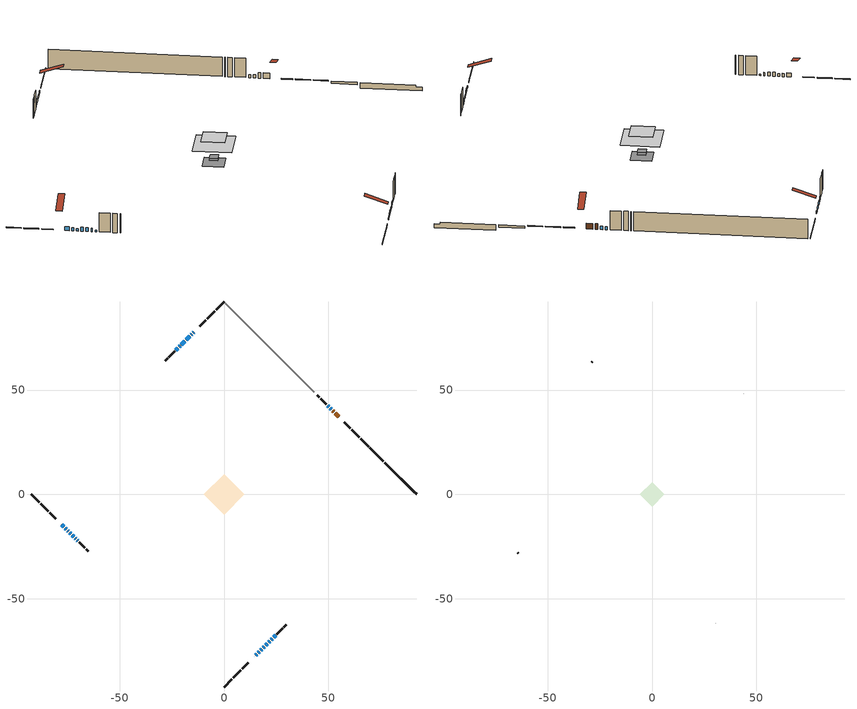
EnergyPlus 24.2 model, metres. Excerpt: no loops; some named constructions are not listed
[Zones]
conditioned space
 floor adiabatic (Floor2 construction): -2.16,0 0,2.16 2.16,0 0,-2.16 z0.84
 floor adiabatic (AdiabaticFloorConstruction): -9.64,0 0,9.64 9.64,0 0,-9.64 z5.72
 floor foundation (Slab1 construction): -5.3,0 0,5.3 5.3,0 0,-5.3 z-1.27
 floor foundation (Slab2 construction): -2.16,0 0,2.16 2.16,0 0,-2.16 z0
 wall outside (RimJoist1 construction): 0,-92.15 3.7,-88.45 / -92.15,0 -88.45,-3.7 / 0,92.15 -3.7,88.45 / 69.21,22.94 65.52,26.64 z0.84:1.14
 wall outside (RimJoist2 construction): 4.35,-87.8 8.05,-84.1 / -87.8,-4.35 -84.1,-8.05 / -4.35,87.8 -8.05,84.1 / 64.86,27.29 61.16,30.99 z0.84:1.14
 wall outside (RimJoist3 construction): 8.71,-83.44 11.55,-80.6 / -83.44,-8.71 -80.6,-11.55 / -8.71,83.44 -11.55,80.6 / 60.5,31.65 57.66,34.49 z0.84:1.14
 wall outside (AdiabaticWallConstruction 1): 54.83,37.32 53.26,38.89 / 52.61,39.54 52.05,40.1 z0.84:2.87
 wall outside (AdiabaticWallConstruction): -14.38,77.77 -14.67,77.48 / -71.31,-20.85 -70.98,-21.17 z0.84:2.06; -77.77,-14.38 -76.69,-15.46 / -73.8,-18.35 -73.26,-18.89 / -22.09,70.06 -23,69.15 / 22.5,-69.65 23.04,-69.11 z0.84:2.26; -76.03,-16.12 -75.55,-16.6 / 51.39,40.76 50.82,41.34 z0.84:2.01; -15.33,76.82 -15.8,76.35 z0.84:1.7; -16.45,75.7 -18.11,74.05 z0.84:2.04; 14.38,-77.77 14.48,-77.68 z0.84:1.6; 15.13,-77.02 15.72,-76.43 z0.84:1.86; 16.38,-75.77 16.97,-75.18 z0.84:2.24; 17.63,-74.52 18.19,-73.96 z0.84:2.37; -18.76,73.39 -20.38,71.77 z0.84:2.21; -74.89,-17.26 -74.46,-17.69 z0.84:1.76; 18.84,-73.31 19.28,-72.88 z0.84:1.45; 19.93,-72.22 20.78,-71.37 z0.84:1.81; 21.43,-70.72 21.85,-70.3 z0.84:1.35; -72.61,-19.54 -71.96,-20.19 z0.84:2.29; 50.16,41.99 49.67,42.48 z0.84:1.93; -21.03,71.12 -21.43,70.72 z0.84:1.53; 23.7,-68.45 24.71,-67.44 z0.84:1.65; -70.33,-21.83 -69.95,-22.21 z0.84:1.38
 wall outside (Wall1 construction): 25.36,-66.79 28.05,-64.1 / -69.29,-22.86 -66.61,-25.55 / -23.66,68.49 -26.34,65.81 / 49.02,43.13 46.33,45.82 z0.84:8.16
 wall outside (Wall3 construction): 28.7,-63.45 29.77,-62.38 / -65.95,-26.2 -64.89,-27.26 / -27,65.15 -28.06,64.09 / 45.68,46.47 44.61,47.54 z0.84:8.16
 wall foundation (FoundationWall1 construction): 76.99,15.16,-1.27 76.99,15.16,0.84 90.64,1.52,0.84 90.64,1.52,0.09 92.15,0,0.09 92.15,0,-1.27
 wall foundation (FoundationWall2 construction): 76.34,15.82 69.87,22.28 z0:0.84
 wall adiabatic (Wall5 construction): 43.18,48.97 0.66,91.49 z0.84:8.16
 window (WindowConstruction 21): -14.38,77.77 -14.67,77.48 z0.84:2.06
 window (WindowConstruction 6): -77.77,-14.38 -76.69,-15.46 z0.84:2.26
 window (WindowConstruction 7): -76.03,-16.12 -75.55,-16.6 z0.84:2.01
 window (WindowConstruction 8): 51.39,40.76 50.82,41.34 z0.84:2.01
 window (WindowConstruction 9): -15.33,76.82 -15.8,76.36 z0.84:1.7
 window (WindowConstruction 10): -16.45,75.7 -18.11,74.05 z0.84:2.03
 window (WindowConstruction 11): 14.38,-77.77 14.47,-77.68 z0.84:1.6
 window (WindowConstruction 12): 15.13,-77.02 15.72,-76.43 z0.84:1.85
 window (WindowConstruction 13): 16.38,-75.77 16.97,-75.18 z0.84:2.24
 window (WindowConstruction 14): 17.63,-74.52 18.19,-73.96 z0.84:2.36
 window (WindowConstruction 15): -18.76,73.39 -20.38,71.77 z0.84:2.21
 window (WindowConstruction 22): -74.89,-17.26 -74.46,-17.69 z0.84:1.75
 window (WindowConstruction 16): 18.84,-73.31 19.27,-72.88 z0.84:1.45
 window (WindowConstruction 17): 19.93,-72.22 20.78,-71.37 z0.84:1.81
 window (WindowConstruction 18): 21.43,-70.72 21.85,-70.3 z0.84:1.35
 window (WindowConstruction 19): -73.8,-18.35 -73.26,-18.89 z0.84:2.26
 window (WindowConstruction 20): -72.61,-19.54 -71.96,-20.19 z0.84:2.29
 window (WindowConstruction 23): -71.3,-20.85 -70.98,-21.17 z0.84:2.06
 window (WindowConstruction): 50.16,41.99 49.67,42.48 z0.84:1.93
 window (WindowConstruction 1): -21.04,71.11 -21.43,70.72 z0.84:1.53
 window (WindowConstruction 2): -22.09,70.06 -23,69.15 z0.84:2.26
 window (WindowConstruction 3): 22.5,-69.65 23.04,-69.11 z0.84:2.26
 window (WindowConstruction 4): 23.7,-68.45 24.71,-67.44 z0.84:1.65
 window (WindowConstruction 5): -70.32,-21.83 -69.95,-22.2 z0.84:1.37
 door (Door): 54.83,37.32 53.26,38.89 z0.84:2.87
 door (Door 1): 52.61,39.55 52.05,40.1 z0.84:2.87
 ceiling adiabatic (AdiabaticFloorConstruction): 0,-9.64 9.64,0 0,9.64 -9.64,0 z5.72
attic - vented
 floor to conditioned space (Floor1 construction Reversed): -5.91,0 0,5.91 5.91,0 0,-5.91 z8.16
 wall outside (Wall4 construction): 30.42,-61.73 30.55,-61.6 / -64.23,-27.92 -64.11,-28.04 / -28.72,63.43 -28.84,63.31 / 43.96,48.19 43.83,48.32 z0.84:8.16
 roof outside (Roof1 construction): 13.73,-78.42,8.16 7.97,-72.67,10.87 6.45,-74.18,10.87 12.21,-79.94,8.16; -78.42,-13.73,8.16 -72.67,-7.97,10.87 -74.18,-6.45,10.87 -79.94,-12.21,8.16; -13.73,78.42,8.16 -7.97,72.67,10.87 -6.45,74.18,10.87 -12.21,79.94,8.16; 55.49,36.66,8.16 49.73,30.9,10.87 51.25,29.39,10.87 57,35.15,8.16
[Material] Roughness=Rough; Thermal Absorptance=0.9
Name | Thickness {m} | Conductivity {W/m-K} | Density {kg/m3} | Specific Heat {J/kg-K} | Solar Absorptance | Visible Absorptance
ceiling loosefill ins | 0.254 | 0.0480833 | 16.02 | 1046.75 | 0.7 | 0.7
ceiling stud and cavity | 0.1397 | 0.0861424 | 65.682 | 1177.47 | 0.7 | 0.7
gypsum board | 0.0127 | 0.160291 | 801 | 837.4 | 0.6 | 0.6
[Construction]
Floor1 construction: ceiling loosefill ins, ceiling stud and cavity, gypsum board
[EnergyManagementSystem:Program]
component_loads_program: Set loads_htg_walls = 0; Set loads_htg_rim_joists = 0; Set loads_htg_foundation_walls = 0; Set loads_htg_floors = 0; Set loads_htg_slabs = 0; Set loads_htg_ceilings = 0; Set loads_htg_roofs = 0; Set loads_htg_windows_conduction = 0; Set loads_htg_windows_solar = 0; Set loads_htg_doors = 0; Set loads_htg_skylights_conduction = 0; Set loads_htg_skylights_solar = 0; Set loads_htg_internal_mass = 0; Set loads_htg_intgains = 0; Set loads_htg_lighting = 0; Set loads_htg_infil = 0; Set loads_htg_mechvent = 0; Set loads_htg_natvent = 0; Set loads_htg_whf = 0; Set loads_htg_ducts = 0; Set loads_clg_walls = 0; Set loads_clg_rim_joists = 0; Set loads_clg_foundation_walls = 0; Set loads_clg_floors = 0; Set loads_clg_slabs = 0; Set loads_clg_ceilings = 0; Set loads_clg_roofs = 0; Set loads_clg_windows_conduction = 0; Set loads_clg_windows_solar = 0; Set loads_clg_doors = 0; Set loads_clg_skylights_conduction = 0; Set loads_clg_skylights_solar = 0; Set loads_clg_internal_mass = 0; Set loads_clg_intgains = 0; Set loads_clg_lighting = 0; Set loads_clg_infil = 0; Set loads_clg_mechvent = 0; Set loads_clg_natvent = 0; Set loads_clg_whf = 0; Set loads_clg_ducts = 0; Set hr_walls = 0; Set hr_walls = hr_walls + s_conv_20 + s_ig_20 + s_sol_20 + s_lgt_20 + s_surf_20; Set hr_walls = hr_walls + s_conv_21 + s_ig_21 + s_sol_21 + s_lgt_21 + s_surf_21; Set hr_walls = hr_walls + s_conv_22 + s_ig_22 + s_sol_22 + s_lgt_22 + s_surf_22; Set hr_walls = hr_walls + s_conv_23 + s_ig_23 + s_sol_23 + s_lgt_23 + s_surf_23; Set hr_walls = hr_walls + s_conv_24 + s_ig_24 + s_sol_24 + s_lgt_24 + s_surf_24; Set hr_walls = hr_walls + s_conv_25 + s_ig_25 + s_sol_25 + s_lgt_25 + s_surf_25; Set hr_walls = hr_walls + s_conv_26 + s_ig_26 + s_sol_26 + s_lgt_26 + s_surf_26; Set hr_walls = hr_walls + s_conv_27 + s_ig_27 + s_sol_27 + s_lgt_27 + s_surf_27; Set hr_walls = hr_walls + s_conv_28 + s_ig_28 + s_sol_28 + s_lgt_28 + s_surf_28; Set hr_rim_joists = 0; Set hr_rim_joists = hr_rim_joists + s_conv_6 + s_ig_6 + s_sol_6 + s_lgt_6 + s_surf_6; Set hr_rim_joists = hr_rim_joists + s_conv_7 + s_ig_7 + s_sol_7 + s_lgt_7 + s_surf_7; Set hr_rim_joists = hr_rim_joists + s_conv_8 + s_ig_8 + s_sol_8 + s_lgt_8 + s_surf_8; Set hr_rim_joists = hr_rim_joists + s_conv_9 + s_ig_9 + s_sol_9 + s_lgt_9 + s_surf_9; Set hr_rim_joists = hr_rim_joists + s_conv_10 + s_ig_10 + s_sol_10 + s_lgt_10 + s_surf_10; Set hr_rim_joists = hr_rim_joists + s_conv_11 + s_ig_11 + s_sol_11 + s_lgt_11 + s_surf_11; Set hr_rim_joists = hr_rim_joists + s_conv_12 + s_ig_12 + s_sol_12 + s_lgt_12 + s_surf_12; Set hr_rim_joists = hr_rim_joists + s_conv_13 + s_ig_13 + s_sol_13 + s_lgt_13 + s_surf_13; Set hr_rim_joists = hr_rim_joists + s_conv_14 + s_ig_14 + s_sol_14 + s_lgt_14 + s_surf_14; Set hr_rim_joists = hr_rim_joists + s_conv_15 + s_ig_15 + s_sol_15 + s_lgt_15 + s_surf_15; Set hr_rim_joists = hr_rim_joists + s_conv_16 + s_ig_16 + s_sol_16 + s_lgt_16 + s_surf_16; Set hr_rim_joists = hr_rim_joists + s_conv_17 + s_ig_17 + s_sol_17 + s_lgt_17 + s_surf_17; Set hr_foundation_walls = 0; Set hr_foundation_walls = hr_foundation_walls + s_conv_2 + s_ig_2 + s_sol_2 + s_lgt_2 + s_surf_2; Set hr_foundation_walls = hr_foundation_walls + s_conv_3 + s_ig_3 + s_sol_3 + s_lgt_3 + s_surf_3; Set hr_floors = 0; Set hr_floors = hr_floors + s_conv_1 + s_ig_1 + s_sol_1 + s_lgt_1 + s_surf_1; Set hr_slabs = 0; Set hr_slabs = hr_slabs + s_conv_18 + s_ig_18 + s_sol_18 + s_lgt_18 + s_surf_18; Set hr_slabs = hr_slabs + s_conv_19 + s_ig_19 + s_sol_19 + s_lgt_19 + s_surf_19; Set hr_ceilings = 0; Set hr_ceilings = hr_ceilings + s_conv + s_ig + s_sol + s_lgt + s_surf; Set hr_roofs = 0; Set hr_windows_conduction = 0; Set hr_windows_conduction = hr_windows_conduction + ss_conv_2; Set hr_windows_conduction = hr_windows_conduction + ss_ig_2; Set hr_windows_conduction = hr_windows_conduction + ss_surf_2; Set hr_windows_conduction = hr_windows_conduction + ss_conv_3; Set hr_windows_conduction = hr_windows_conduction + ss_ig_3; Set hr_windows_conduction = hr_windows_conduction + ss_surf_3; Set hr_windows_conduction = hr_windows_conduction + ss_conv_4; Set hr_windows_conduction = hr_windows_conduction + ss_ig_4; Set hr_windows_conduction = hr_windows_conduction + ss_surf_4; Set hr_windows_conduction = hr_windows_conduction + ss_conv_5; Set hr_windows_conduction = hr_windows_conduction + ss_ig_5; Set hr_windows_conduction = hr_windows_conduction + ss_surf_5; Set hr_windows_conduction = hr_windows_conduction + ss_conv_6; Set hr_windows_conduction = hr_windows_conduction + ss_ig_6; Set hr_windows_conduction = hr_windows_conduction + ss_surf_6; Set hr_windows_conduction = hr_windows_conduction + ss_conv_7; Set hr_windows_conduction = hr_windows_conduction + ss_ig_7; Set hr_windows_conduction = hr_windows_conduction + ss_surf_7; Set hr_windows_conduction = hr_windows_conduction + ss_conv_8; Set hr_windows_conduction = hr_windows_conduction + ss_ig_8; Set hr_windows_conduction = hr_windows_conduction + ss_surf_8; Set hr_windows_conduction = hr_windows_conduction + ss_conv_9; Set hr_windows_conduction = hr_windows_conduction + ss_ig_9; Set hr_windows_conduction = hr_windows_conduction + ss_surf_9; Set hr_windows_conduction = hr_windows_conduction + ss_conv_10; Set hr_windows_conduction = hr_windows_conduction + ss_ig_10; Set hr_windows_conduction = hr_windows_conduction + ss_surf_10; Set hr_windows_conduction = hr_windows_conduction + ss_conv_11; Set hr_windows_conduction = hr_windows_conduction + ss_ig_11; Set hr_windows_conduction = hr_windows_conduction + ss_surf_11; Set hr_windows_conduction = hr_windows_conduction + ss_conv_12; Set hr_windows_conduction = hr_windows_conduction + ss_ig_12; Set hr_windows_conduction = hr_windows_conduction + ss_surf_12; Set hr_windows_conduction = hr_windows_conduction + ss_conv_13; Set hr_windows_conduction = hr_windows_conduction + ss_ig_13; Set hr_windows_conduction = hr_windows_conduction + ss_surf_13; Set hr_windows_conduction = hr_windows_conduction + ss_conv_14; Set hr_windows_conduction = hr_windows_conduction + ss_ig_14; Set hr_windows_conduction = hr_windows_conduction + ss_surf_14; Set hr_windows_conduction = hr_windows_conduction + ss_conv_15; Set hr_windows_conduction = hr_windows_conduction + ss_ig_15; Set hr_windows_conduction = hr_windows_conduction + ss_surf_15; Set hr_windows_conduction = hr_windows_conduction + ss_conv_16; Set hr_windows_conduction = hr_windows_conduction + ss_ig_16; Set hr_windows_conduction = hr_windows_conduction + ss_surf_16; Set hr_windows_conduction = hr_windows_conduction + ss_conv_17; Set hr_windows_conduction = hr_windows_conduction + ss_ig_17; Set hr_windows_conduction = hr_windows_conduction + ss_surf_17; Set hr_windows_conduction = hr_windows_conduction + ss_conv_18; Set hr_windows_conduction = hr_windows_conduction + ss_ig_18; Set hr_windows_conduction = hr_windows_conduction + ss_surf_18; Set hr_windows_conduction = hr_windows_conduction + ss_conv_19; Set hr_windows_conduction = hr_windows_conduction + ss_ig_19; Set hr_windows_conduction = hr_windows_conduction + ss_surf_19; Set hr_windows_conduction = hr_windows_conduction + ss_conv_20; Set hr_windows_conduction = hr_windows_conduction + ss_ig_20; Set hr_windows_conduction = hr_windows_conduction + ss_surf_20; Set hr_windows_conduction = hr_windows_conduction + ss_conv_21; Set hr_windows_conduction = hr_windows_conduction + ss_ig_21; Set hr_windows_conduction = hr_windows_conduction + ss_surf_21; Set hr_windows_conduction = hr_windows_conduction + ss_conv_22; Set hr_windows_conduction = hr_windows_conduction + ss_ig_22; Set hr_windows_conduction = hr_windows_conduction + ss_surf_22; Set hr_windows_conduction = hr_windows_conduction + ss_conv_23; Set hr_windows_conduction = hr_windows_conduction + ss_ig_23; Set hr_windows_conduction = hr_windows_conduction + ss_surf_23; Set hr_windows_conduction = hr_windows_conduction + ss_conv_24; Set hr_windows_conduction = hr_windows_conduction + ss_ig_24; Set hr_windows_conduction = hr_windows_conduction + ss_surf_24; Set hr_windows_conduction = hr_windows_conduction + ss_conv_25; Set hr_windows_conduction = hr_windows_conduction + ss_ig_25; Set hr_windows_conduction = hr_windows_conduction + ss_surf_25; Set hr_windows_solar = 0; Set hr_windows_solar = hr_windows_solar - ss_trans_in * ZoneTimestep * 3600 + ss_back_out * ZoneTimestep * 3600 + ss_trans_out * ZoneTimestep * 3600; Set hr_windows_solar = hr_windows_solar - ss_trans_in_1 * ZoneTimestep * 3600 + ss_back_out_1 * ZoneTimestep * 3600 + ss_trans_out_1 * ZoneTimestep * 3600; Set hr_windows_solar = hr_windows_solar - ss_trans_in_2 * ZoneTimestep * 3600 + ss_back_out_2 * ZoneTimestep * 3600 + ss_trans_out_2 * ZoneTimestep * 3600; Set hr_windows_solar = hr_windows_solar - ss_trans_in_3 * ZoneTimestep * 3600 + ss_back_out_3 * ZoneTimestep * 3600 + ss_trans_out_3 * ZoneTimestep * 3600; Set hr_windows_solar = hr_windows_solar - ss_trans_in_4 * ZoneTimestep * 3600 + ss_back_out_4 * ZoneTimestep * 3600 + ss_trans_out_4 * ZoneTimestep * 3600; Set hr_windows_solar = hr_windows_solar - ss_trans_in_5 * ZoneTimestep * 3600 + ss_back_out_5 * ZoneTimestep * 3600 + ss_trans_out_5 * ZoneTimestep * 3600; Set hr_windows_solar = hr_windows_solar - ss_trans_in_6 * ZoneTimestep * 3600 + ss_back_out_6 * ZoneTimestep * 3600 + ss_trans_out_6 * ZoneTimestep * 3600; Set hr_windows_solar = hr_windows_solar - ss_trans_in_7 * ZoneTimestep * 3600 + ss_back_out_7 * ZoneTimestep * 3600 + ss_trans_out_7 * ZoneTimestep * 3600; Set hr_windows_solar = hr_windows_solar - ss_trans_in_8 * ZoneTimestep * 3600 + ss_back_out_8 * ZoneTimestep * 3600 + ss_trans_out_8 * ZoneTimestep * 3600; Set hr_windows_solar = hr_windows_solar - ss_trans_in_9 * ZoneTimestep * 3600 + ss_back_out_9 * ZoneTimestep * 3600 + ss_trans_out_9 * ZoneTimestep * 3600; Set hr_windows_solar = hr_windows_solar - ss_trans_in_10 * ZoneTimestep * 3600 + ss_back_out_10 * ZoneTimestep * 3600 + ss_trans_out_10 * ZoneTimestep * 3600; Set hr_windows_solar = hr_windows_solar - ss_trans_in_11 * ZoneTimestep * 3600 + ss_back_out_11 * ZoneTimestep * 3600 + ss_trans_out_11 * ZoneTimestep * 3600; Set hr_windows_solar = hr_windows_solar - ss_trans_in_12 * ZoneTimestep * 3600 + ss_back_out_12 * ZoneTimestep * 3600 + ss_trans_out_12 * ZoneTimestep * 3600; Set hr_windows_solar = hr_windows_solar - ss_trans_in_13 * ZoneTimestep * 3600 + ss_back_out_13 * ZoneTimestep * 3600 + ss_trans_out_13 * ZoneTimestep * 3600; Set hr_windows_solar = hr_windows_solar - ss_trans_in_14 * ZoneTimestep * 3600 + ss_back_out_14 * ZoneTimestep * 3600 + ss_trans_out_14 * ZoneTimestep * 3600; Set hr_windows_solar = hr_windows_solar - ss_trans_in_15 * ZoneTimestep * 3600 + ss_back_out_15 * ZoneTimestep * 3600 + ss_trans_out_15 * ZoneTimestep * 3600; Set hr_windows_solar = hr_windows_solar - ss_trans_in_16 * ZoneTimestep * 3600 + ss_back_out_16 * ZoneTimestep * 3600 + ss_trans_out_16 * ZoneTimestep * 3600; Set hr_windows_solar = hr_windows_solar - ss_trans_in_17 * ZoneTimestep * 3600 + ss_back_out_17 * ZoneTimestep * 3600 + ss_trans_out_17 * ZoneTimestep * 3600; Set hr_windows_solar = hr_windows_solar - ss_trans_in_18 * ZoneTimestep * 3600 + ss_back_out_18 * ZoneTimestep * 3600 + ss_trans_out_18 * ZoneTimestep * 3600; Set hr_windows_solar = hr_windows_solar - ss_trans_in_19 * ZoneTimestep * 3600 + ss_back_out_19 * ZoneTimestep * 3600 + ss_trans_out_19 * ZoneTimestep * 3600; Set hr_windows_solar = hr_windows_solar - ss_trans_in_20 * ZoneTimestep * 3600 + ss_back_out_20 * ZoneTimestep * 3600 + ss_trans_out_20 * ZoneTimestep * 3600; Set hr_windows_solar = hr_windows_solar - ss_trans_in_21 * ZoneTimestep * 3600 + ss_back_out_21 * ZoneTimestep * 3600 + ss_trans_out_21 * ZoneTimestep * 3600; Set hr_windows_solar = hr_windows_solar - ss_trans_in_22 * ZoneTimestep * 3600 + ss_back_out_22 * ZoneTimestep * 3600 + ss_trans_out_22 * ZoneTimestep * 3600; Set hr_windows_solar = hr_windows_solar - ss_trans_in_23 * ZoneTimestep * 3600 + ss_back_out_23 * ZoneTimestep * 3600 + ss_trans_out_23 * ZoneTimestep * 3600; Set hr_doors = 0; Set hr_doors = hr_doors + ss_sol; Set hr_doors = hr_doors + ss_lgt; Set hr_doors = hr_doors + ss_conv; Set hr_doors = hr_doors + ss_ig; Set hr_doors = hr_doors + ss_surf; Set hr_doors = hr_doors + ss_sol_1; Set hr_doors = hr_doors + ss_lgt_1; Set hr_doors = hr_doors + ss_conv_1; Set hr_doors = hr_doors + ss_ig_1; Set hr_doors = hr_doors + ss_surf_1; Set hr_skylights_conduction = 0; Set hr_skylights_solar = 0; Set hr_internal_mass = 0; Set hr_internal_mass = hr_internal_mass + s_conv_4 + s_ig_4 + s_sol_4 + s_lgt_4 + s_surf_4; Set hr_internal_mass = hr_internal_mass + s_conv_5 + s_ig_5 + s_sol_5 + s_lgt_5 + s_surf_5; Set hr_internal_mass = hr_internal_mass + im_conv + im_ig + im_sol + im_lgt + im_surf; Set hr_internal_mass = hr_internal_mass + im_conv_1 + im_ig_1 + im_sol_1 + im_lgt_1 + im_surf_1; Set hr_intgains = 0; Set hr_intgains = hr_intgains - ig_ee_conv - ig_ee_rad - ig_ee_conv_1 - ig_ee_rad_1 - ig_ee_conv_2 - ig_ee_rad_2 - ig_ee_conv_3 - ig_ee_rad_3 - ig_ee_conv_4 - ig_ee_rad_4 - ig_ee_conv_5 - ig_ee_rad_5 - ig_ee_conv_6 - ig_ee_rad_6 - ig_oe_conv - ig_oe_rad - ig_oe_conv_1 - ig_oe_rad_1 - ig_oe_conv_2 - ig_oe_rad_2 - ig_oe_conv_3 - ig_oe_rad_3 - ig_oe_conv_4 - ig_oe_rad_4 - ig_ppl_conv - ig_ppl_rad; Set hr_lighting = 0; Set hr_lighting = hr_lighting - ig_lgt_conv - ig_lgt_rad - ig_lgt_vis; Set hr_infil = 0; Set hr_infil = hr_infil - airflow_gain + airflow_loss; Set hr_natvent = 0; Set hr_natvent = hr_natvent - airflow_gain_1 + airflow_loss_1; Set hr_whf = 0; Set hr_whf = hr_whf - airflow_gain_2 + airflow_loss_2; Set hr_mechvent = 0; Set hr_mechvent = hr_mechvent - mv_conv - mv_rad - mv_conv_1 - mv_rad_1 - mv_conv_2 - mv_rad_2 - mv_conv_3 - mv_rad_3; Set hr_ducts = 0; Set hr_intgains = hr_intgains + dhw_loss * (0.64*(1-dhw_rtf) + 1.0*dhw_rtf); Set htg_mode = 0; Set clg_mode = 0; If (htg_load_cond > 0); Set htg_mode = 1.0; ElseIf (clg_load_cond > 0); Set clg_mode = 1.0; Else; Set htg_season = 0; Set clg_season = 0; If ((DayOfYear >= 1) && (DayOfYear <= 365)); Set clg_season = 1; EndIf; If ((DayOfYear >= 1) && (DayOfYear <= 365)); Set htg_season = 1; EndIf; If ((airflow_gain_1 <> 0) || (airflow_loss_1 <> 0)) && (clg_season == 1); Set clg_mode = 1.0; ElseIf ((airflow_gain_2 <> 0) || (airflow_loss_2 <> 0)) && (clg_season == 1); Set clg_mode = 1.0; Else; Set Tmid_setpoint = (htg_sp_s_1 + clg_sp_s_1) / 2; If (tin_s_1 > Tmid_setpoint) && (clg_season == 1); Set clg_mode = 1.0; ElseIf (tin_s_1 < Tmid_setpoint) && (htg_season == 1); Set htg_mode = 1.0; EndIf; EndIf; EndIf; Set loads_htg_walls = loads_htg_walls + (hr_walls * htg_mode * 1); Set loads_htg_rim_joists = loads_htg_rim_joists + (hr_rim_joists * htg_mode * 1); Set loads_htg_foundation_walls = loads_htg_foundation_walls + (hr_foundation_walls * htg_mode * 1); Set loads_htg_floors = loads_htg_floors + (hr_floors * htg_mode * 1); Set loads_htg_slabs = loads_htg_slabs + (hr_slabs * htg_mode * 1); Set loads_htg_ceilings = loads_htg_ceilings + (hr_ceilings * htg_mode * 1); Set loads_htg_roofs = loads_htg_roofs + (hr_roofs * htg_mode * 1); Set loads_htg_windows_conduction = loads_htg_windows_conduction + (hr_windows_conduction * htg_mode * 1); Set loads_htg_windows_solar = loads_htg_windows_solar + (hr_windows_solar * htg_mode * 1); Set loads_htg_doors = loads_htg_doors + (hr_doors * htg_mode * 1); Set loads_htg_skylights_conduction = loads_htg_skylights_conduction + (hr_skylights_conduction * htg_mode * 1); Set loads_htg_skylights_solar = loads_htg_skylights_solar + (hr_skylights_solar * htg_mode * 1); Set loads_htg_internal_mass = loads_htg_internal_mass + (hr_internal_mass * htg_mode * 1); Set loads_htg_intgains = loads_htg_intgains + (hr_intgains * htg_mode * 1); Set loads_htg_lighting = loads_htg_lighting + (hr_lighting * htg_mode * 1); Set loads_htg_infil = loads_htg_infil + (hr_infil * htg_mode * 1); Set loads_htg_mechvent = loads_htg_mechvent + (hr_mechvent * htg_mode * 1); Set loads_htg_natvent = loads_htg_natvent + (hr_natvent * htg_mode * 1); Set loads_htg_whf = loads_htg_whf + (hr_whf * htg_mode * 1); Set loads_htg_ducts = loads_htg_ducts + (hr_ducts * htg_mode * 1); Set loads_clg_walls = loads_clg_walls + (-hr_walls * clg_mode * 1); Set loads_clg_rim_joists = loads_clg_rim_joists + (-hr_rim_joists * clg_mode * 1); Set loads_clg_foundation_walls = loads_clg_foundation_walls + (-hr_foundation_walls * clg_mode * 1); Set loads_clg_floors = loads_clg_floors + (-hr_floors * clg_mode * 1); Set loads_clg_slabs = loads_clg_slabs + (-hr_slabs * clg_mode * 1); Set loads_clg_ceilings = loads_clg_ceilings + (-hr_ceilings * clg_mode * 1); Set loads_clg_roofs = loads_clg_roofs + (-hr_roofs * clg_mode * 1); Set loads_clg_windows_conduction = loads_clg_windows_conduction + (-hr_windows_conduction * clg_mode * 1); Set loads_clg_windows_solar = loads_clg_windows_solar + (-hr_windows_solar * clg_mode * 1); Set loads_clg_doors = loads_clg_doors + (-hr_doors * clg_mode * 1); Set loads_clg_skylights_conduction = loads_clg_skylights_conduction + (-hr_skylights_conduction * clg_mode * 1); Set loads_clg_skylights_solar = loads_clg_skylights_solar + (-hr_skylights_solar * clg_mode * 1); Set loads_clg_internal_mass = loads_clg_internal_mass + (-hr_internal_mass * clg_mode * 1); Set loads_clg_intgains = loads_clg_intgains + (-hr_intgains * clg_mode * 1); Set loads_clg_lighting = loads_clg_lighting + (-hr_lighting * clg_mode * 1); Set loads_clg_infil = loads_clg_infil + (-hr_infil * clg_mode * 1); Set loads_clg_mechvent = loads_clg_mechvent + (-hr_mechvent * clg_mode * 1); Set loads_clg_natvent = loads_clg_natvent + (-hr_natvent * clg_mode * 1); Set loads_clg_whf = loads_clg_whf + (-hr_whf * clg_mode * 1); Set loads_clg_ducts = loads_clg_ducts + (-hr_ducts * clg_mode * 1)
[EnergyManagementSystem:OutputVariable] Type of Data in Variable=Summed
Name | EMS Variable | Update Frequency | EMS Program or Subroutine | Units
unit heater supply fan disaggregate htg primary | unit_heater_supply_fan_primary_htg | SystemTimestep | unit_heater_supply_fan_disaggregate_program | J
loads_htg_tot_peakload_outvar; loads_htg_tot_annual_outvar; Energy Management System Output Variable 1; Energy Management System Output Variable 45 | loads_htg_tot | ZoneTimestep | total_loads_program | J
loads_clg_tot_peakload_outvar; loads_clg_tot_annual_outvar; Energy Management System Output Variable 2; Energy Management System Output Variable 46 | loads_clg_tot | ZoneTimestep | total_loads_program | J
htg_unmet_hours_annual_outvar; Energy Management System Output Variable 3 | htg_unmet_hours | ZoneTimestep | unmet_hours_program | hr
clg_unmet_hours_annual_outvar; Energy Management System Output Variable 4 | clg_unmet_hours | ZoneTimestep | unmet_hours_program | hr
loads_htg_roofs_annual_outvar; Energy Management System Output Variable 5 | loads_htg_roofs | ZoneTimestep | component_loads_program | J
loads_htg_ceilings_annual_outvar; Energy Management System Output Variable 6 | loads_htg_ceilings | ZoneTimestep | component_loads_program | J
loads_htg_walls_annual_outvar; Energy Management System Output Variable 7 | loads_htg_walls | ZoneTimestep | component_loads_program | J
loads_htg_rim_joists_annual_outvar; Energy Management System Output Variable 8 | loads_htg_rim_joists | ZoneTimestep | component_loads_program | J
loads_htg_foundation_walls_annual_outvar; Energy Management System Output Variable 9 | loads_htg_foundation_walls | ZoneTimestep | component_loads_program | J
loads_htg_doors_annual_outvar; Energy Management System Output Variable 10 | loads_htg_doors | ZoneTimestep | component_loads_program | J
loads_htg_windows_conduction_annual_outvar; Energy Management System Output Variable 11 | loads_htg_windows_conduction | ZoneTimestep | component_loads_program | J
loads_htg_windows_solar_annual_outvar; Energy Management System Output Variable 12 | loads_htg_windows_solar | ZoneTimestep | component_loads_program | J
loads_htg_skylights_conduction_annual_outvar; Energy Management System Output Variable 13 | loads_htg_skylights_conduction | ZoneTimestep | component_loads_program | J
loads_htg_skylights_solar_annual_outvar; Energy Management System Output Variable 14 | loads_htg_skylights_solar | ZoneTimestep | component_loads_program | J
loads_htg_floors_annual_outvar; Energy Management System Output Variable 15 | loads_htg_floors | ZoneTimestep | component_loads_program | J
loads_htg_slabs_annual_outvar; Energy Management System Output Variable 16 | loads_htg_slabs | ZoneTimestep | component_loads_program | J
loads_htg_internal_mass_annual_outvar; Energy Management System Output Variable 17 | loads_htg_internal_mass | ZoneTimestep | component_loads_program | J
loads_htg_infil_annual_outvar; Energy Management System Output Variable 18 | loads_htg_infil | ZoneTimestep | component_loads_program | J
loads_htg_natvent_annual_outvar; Energy Management System Output Variable 19 | loads_htg_natvent | ZoneTimestep | component_loads_program | J
loads_htg_mechvent_annual_outvar; Energy Management System Output Variable 20 | loads_htg_mechvent | ZoneTimestep | component_loads_program | J
loads_htg_whf_annual_outvar; Energy Management System Output Variable 21 | loads_htg_whf | ZoneTimestep | component_loads_program | J
loads_htg_ducts_annual_outvar; Energy Management System Output Variable 22 | loads_htg_ducts | ZoneTimestep | component_loads_program | J
loads_htg_intgains_annual_outvar; Energy Management System Output Variable 23 | loads_htg_intgains | ZoneTimestep | component_loads_program | J
loads_htg_lighting_annual_outvar; Energy Management System Output Variable 24 | loads_htg_lighting | ZoneTimestep | component_loads_program | J
loads_clg_roofs_annual_outvar; Energy Management System Output Variable 25 | loads_clg_roofs | ZoneTimestep | component_loads_program | J
loads_clg_ceilings_annual_outvar; Energy Management System Output Variable 26 | loads_clg_ceilings | ZoneTimestep | component_loads_program | J
loads_clg_walls_annual_outvar; Energy Management System Output Variable 27 | loads_clg_walls | ZoneTimestep | component_loads_program | J
loads_clg_rim_joists_annual_outvar; Energy Management System Output Variable 28 | loads_clg_rim_joists | ZoneTimestep | component_loads_program | J
loads_clg_foundation_walls_annual_outvar; Energy Management System Output Variable 29 | loads_clg_foundation_walls | ZoneTimestep | component_loads_program | J
loads_clg_doors_annual_outvar; Energy Management System Output Variable 30 | loads_clg_doors | ZoneTimestep | component_loads_program | J
loads_clg_windows_conduction_annual_outvar; Energy Management System Output Variable 31 | loads_clg_windows_conduction | ZoneTimestep | component_loads_program | J
loads_clg_windows_solar_annual_outvar; Energy Management System Output Variable 32 | loads_clg_windows_solar | ZoneTimestep | component_loads_program | J
loads_clg_skylights_conduction_annual_outvar; Energy Management System Output Variable 33 | loads_clg_skylights_conduction | ZoneTimestep | component_loads_program | J
loads_clg_skylights_solar_annual_outvar; Energy Management System Output Variable 34 | loads_clg_skylights_solar | ZoneTimestep | component_loads_program | J
loads_clg_floors_annual_outvar; Energy Management System Output Variable 35 | loads_clg_floors | ZoneTimestep | component_loads_program | J
loads_clg_slabs_annual_outvar; Energy Management System Output Variable 36 | loads_clg_slabs | ZoneTimestep | component_loads_program | J
loads_clg_internal_mass_annual_outvar; Energy Management System Output Variable 37 | loads_clg_internal_mass | ZoneTimestep | component_loads_program | J
loads_clg_infil_annual_outvar; Energy Management System Output Variable 38 | loads_clg_infil | ZoneTimestep | component_loads_program | J
loads_clg_natvent_annual_outvar; Energy Management System Output Variable 39 | loads_clg_natvent | ZoneTimestep | component_loads_program | J
loads_clg_mechvent_annual_outvar; Energy Management System Output Variable 40 | loads_clg_mechvent | ZoneTimestep | component_loads_program | J
loads_clg_whf_annual_outvar; Energy Management System Output Variable 41 | loads_clg_whf | ZoneTimestep | component_loads_program | J
loads_clg_ducts_annual_outvar; Energy Management System Output Variable 42 | loads_clg_ducts | ZoneTimestep | component_loads_program | J
loads_clg_intgains_annual_outvar; Energy Management System Output Variable 43 | loads_clg_intgains | ZoneTimestep | component_loads_program | J
loads_clg_lighting_annual_outvar; Energy Management System Output Variable 44 | loads_clg_lighting | ZoneTimestep | component_loads_program | J
[Schedule:Day:Interval]
interior lighting schedule day: No, 01:00, 0.108182, 04:00, 0.0901515, 05:00, 0.0991667, 06:00, 0.162273, 07:00, 0.270455, 08:00, 0.342576, 10:00, 0.369621, 11:00, 0.351591, 12:00, 0.333561, 13:00, 0.324545, 14:00, 0.31553, 15:00, 0.333561, 16:00, 0.369621, 17:00, 0.450758, 18:00, 0.585985, 19:00, 0.775303, 20:00, 0.955606, 21:00, 0.991667, 22:00, 0.712197, 23:00, 0.360606, 24:00, 0.162273
interior lighting schedule day 1: No, 01:00, 0.100909, 04:00, 0.0840909, 05:00, 0.0925, 06:00, 0.151364, 07:00, 0.252273, 08:00, 0.319545, 10:00, 0.344773, 11:00, 0.327955, 12:00, 0.311136, 13:00, 0.302727, 14:00, 0.294318, 15:00, 0.311136, 16:00, 0.344773, 17:00, 0.420455, 18:00, 0.546591, 19:00, 0.723182, 20:00, 0.891364, 21:00, 0.925, 22:00, 0.664318, 23:00, 0.336364, 24:00, 0.151364
interior lighting schedule day 2: No, 01:00, 0.0927273, 04:00, 0.0772727, 05:00, 0.085, 06:00, 0.139091, 07:00, 0.231818, 08:00, 0.293636, 10:00, 0.316818, 11:00, 0.301364, 12:00, 0.285909, 13:00, 0.278182, 14:00, 0.270455, 15:00, 0.285909, 16:00, 0.316818, 17:00, 0.386364, 18:00, 0.502273, 19:00, 0.664545, 20:00, 0.819091, 21:00, 0.85, 22:00, 0.610455, 23:00, 0.309091, 24:00, 0.139091
interior lighting schedule day 3: No, 01:00, 0.0845455, 04:00, 0.0704545, 05:00, 0.0775, 06:00, 0.126818, 07:00, 0.211364, 08:00, 0.267727, 10:00, 0.288864, 11:00, 0.274773, 12:00, 0.260682, 13:00, 0.253636, 14:00, 0.246591, 15:00, 0.260682, 16:00, 0.288864, 17:00, 0.352273, 18:00, 0.457955, 19:00, 0.605909, 20:00, 0.746818, 21:00, 0.775, 22:00, 0.556591, 23:00, 0.281818, 24:00, 0.126818
interior lighting schedule day 4: No, 01:00, 0.0763636, 04:00, 0.0636364, 05:00, 0.07, 06:00, 0.114545, 07:00, 0.190909, 08:00, 0.241818, 10:00, 0.260909, 11:00, 0.248182, 12:00, 0.235455, 13:00, 0.229091, 14:00, 0.222727, 15:00, 0.235455, 16:00, 0.260909, 17:00, 0.318182, 18:00, 0.413636, 19:00, 0.547273, 20:00, 0.674545, 21:00, 0.7, 22:00, 0.502727, 23:00, 0.254545, 24:00, 0.114545
interior lighting schedule day 5: No, 01:00, 0.0727273, 04:00, 0.0606061, 05:00, 0.0666667, 06:00, 0.109091, 07:00, 0.181818, 08:00, 0.230303, 10:00, 0.248485, 11:00, 0.236364, 12:00, 0.224242, 13:00, 0.218182, 14:00, 0.212121, 15:00, 0.224242, 16:00, 0.248485, 17:00, 0.30303, 18:00, 0.393939, 19:00, 0.521212, 20:00, 0.642424, 21:00, 0.666667, 22:00, 0.478788, 23:00, 0.242424, 24:00, 0.109091
interior lighting schedule day 6: No, 01:00, 0.0745455, 04:00, 0.0621212, 05:00, 0.0683333, 06:00, 0.111818, 07:00, 0.186364, 08:00, 0.236061, 10:00, 0.254697, 11:00, 0.242273, 12:00, 0.229848, 13:00, 0.223636, 14:00, 0.217424, 15:00, 0.229848, 16:00, 0.254697, 17:00, 0.310606, 18:00, 0.403788, 19:00, 0.534242, 20:00, 0.658485, 21:00, 0.683333, 22:00, 0.490758, 23:00, 0.248485, 24:00, 0.111818
interior lighting schedule day 7: No, 01:00, 0.08, 04:00, 0.0666667, 05:00, 0.0733333, 06:00, 0.12, 07:00, 0.2, 08:00, 0.253333, 10:00, 0.273333, 11:00, 0.26, 12:00, 0.246667, 13:00, 0.24, 14:00, 0.233333, 15:00, 0.246667, 16:00, 0.273333, 17:00, 0.333333, 18:00, 0.433333, 19:00, 0.573333, 20:00, 0.706667, 21:00, 0.733333, 22:00, 0.526667, 23:00, 0.266667, 24:00, 0.12
interior lighting schedule day 8: No, 01:00, 0.0890909, 04:00, 0.0742424, 05:00, 0.0816667, 06:00, 0.133636, 07:00, 0.222727, 08:00, 0.282121, 10:00, 0.304394, 11:00, 0.289545, 12:00, 0.274697, 13:00, 0.267273, 14:00, 0.259848, 15:00, 0.274697, 16:00, 0.304394, 17:00, 0.371212, 18:00, 0.482576, 19:00, 0.638485, 20:00, 0.78697, 21:00, 0.816667, 22:00, 0.586515, 23:00, 0.29697, 24:00, 0.133636
interior lighting schedule day 9: No, 01:00, 0.0972727, 04:00, 0.0810606, 05:00, 0.0891667, 06:00, 0.145909, 07:00, 0.243182, 08:00, 0.30803, 10:00, 0.332348, 11:00, 0.316136, 12:00, 0.299924, 13:00, 0.291818, 14:00, 0.283712, 15:00, 0.299924, 16:00, 0.332348, 17:00, 0.405303, 18:00, 0.526894, 19:00, 0.697121, 20:00, 0.859242, 21:00, 0.891667, 22:00, 0.640379, 23:00, 0.324242, 24:00, 0.145909
interior lighting schedule day 10: No, 01:00, 0.105455, 04:00, 0.0878788, 05:00, 0.0966667, 06:00, 0.158182, 07:00, 0.263636, 08:00, 0.333939, 10:00, 0.360303, 11:00, 0.342727, 12:00, 0.325152, 13:00, 0.316364, 14:00, 0.307576, 15:00, 0.325152, 16:00, 0.360303, 17:00, 0.439394, 18:00, 0.571212, 19:00, 0.755758, 20:00, 0.931515, 21:00, 0.966667, 22:00, 0.694242, 23:00, 0.351515, 24:00, 0.158182
interior lighting schedule day 11: No, 01:00, 0.109091, 04:00, 0.0909091, 05:00, 0.1, 06:00, 0.163636, 07:00, 0.272727, 08:00, 0.345455, 10:00, 0.372727, 11:00, 0.354545, 12:00, 0.336364, 13:00, 0.327273, 14:00, 0.318182, 15:00, 0.336364, 16:00, 0.372727, 17:00, 0.454545, 18:00, 0.590909, 19:00, 0.781818, 20:00, 0.963636, 21:00, 1, 22:00, 0.718182, 23:00, 0.363636, 24:00, 0.163636
interior lighting schedule default day; occupants schedule default day; clothes dryer schedule default day; cooking range schedule default day; misc plug loads schedule default day; general water use schedule default day; clothes dryer exhaust 0 schedule default day; cooling season schedule day; cooling season schedule day 2; cooling season schedule default day; exterior lighting schedule default day; natural vent schedule default day: No, 24:00, 0
occupants schedule day: No, 05:00, 0.426829, 06:00, 0.719512, 07:00, 1, 08:00, 0.670732, 09:00, 0.329268, 14:00, 0.170732, 15:00, 0.231707, 16:00, 0.329268, 17:00, 0.5, 18:00, 0.670732, 19:00, 0.829268, 21:00, 1, 22:00, 0.853659, 23:00, 0.646341, 24:00, 0.426829
clothes dryer schedule day; clothes dryer exhaust 0 schedule day: No, 01:00, 0.123457, 02:00, 0.0740741, 03:00, 0.0493827, 04:00, 0.0246914, 05:00, 0.0493827, 06:00, 0.0740741, 07:00, 0.197531, 08:00, 0.395062, 09:00, 0.592593, 10:00, 0.839506, 11:00, 0.962963, 12:00, 1, 13:00, 0.91358, 14:00, 0.82716, 15:00, 0.716049, 16:00, 0.753086, 17:00, 0.679012, 18:00, 0.666667, 20:00, 0.62963, 21:00, 0.641975, 22:00, 0.666667, 23:00, 0.54321, 24:00, 0.296296
cooking range schedule day: No, 05:00, 0.0597015, 06:00, 0.11194, 07:00, 0.171642, 08:00, 0.291045, 11:00, 0.343284, 12:00, 0.402985, 13:00, 0.462687, 14:00, 0.343284, 15:00, 0.291045, 16:00, 0.402985, 17:00, 0.567164, 18:00, 1, 19:00, 0.850746, 20:00, 0.432836, 21:00, 0.291045, 22:00, 0.231343, 23:00, 0.171642, 24:00, 0.11194
misc plug loads schedule day: No, 06:00, 0.705882, 07:00, 0.745098, 08:00, 0.803922, 15:00, 0.823529, 16:00, 0.862745, 17:00, 0.921569, 18:00, 0.980392, 19:00, 1, 20:00, 0.980392, 21:00, 0.941176, 22:00, 0.862745, 23:00, 0.784314, 24:00, 0.72549
general water use schedule day: No, 01:00, 0.315068, 03:00, 0.287671, 04:00, 0.342466, 05:00, 0.369863, 06:00, 0.520548, 07:00, 0.60274, 08:00, 0.534247, 10:00, 0.506849, 11:00, 0.465753, 14:00, 0.479452, 15:00, 0.534247, 16:00, 0.589041, 17:00, 0.69863, 18:00, 0.876712, 19:00, 0.890411, 20:00, 0.986301, 21:00, 1, 22:00, 0.863014, 23:00, 0.616438, 24:00, 0.465753
cooling season schedule day 1: No, 24:00, 1
exterior lighting schedule day: No, 01:00, 0.566667, 03:00, 0.524167, 05:00, 0.495833, 06:00, 0.5525, 07:00, 0.623333, 08:00, 0.580833, 09:00, 0.439167, 10:00, 0.354167, 12:00, 0.34, 13:00, 0.354167, 14:00, 0.396667, 15:00, 0.425, 16:00, 0.495833, 17:00, 0.623333, 18:00, 0.793333, 19:00, 0.906667, 20:00, 0.963333, 21:00, 0.991667, 22:00, 0.920833, 23:00, 0.793333, 24:00, 0.665833
exterior lighting schedule day 1: No, 01:00, 0.528571, 03:00, 0.488929, 05:00, 0.4625, 06:00, 0.515357, 07:00, 0.581429, 08:00, 0.541786, 09:00, 0.409643, 10:00, 0.330357, 12:00, 0.317143, 13:00, 0.330357, 14:00, 0.37, 15:00, 0.396429, 16:00, 0.4625, 17:00, 0.581429, 18:00, 0.74, 19:00, 0.845714, 20:00, 0.898571, 21:00, 0.925, 22:00, 0.858929, 23:00, 0.74, 24:00, 0.621071
exterior lighting schedule day 10: No, 01:00, 0.552381, 03:00, 0.510952, 05:00, 0.483333, 06:00, 0.538571, 07:00, 0.607619, 08:00, 0.56619, 09:00, 0.428095, 10:00, 0.345238, 12:00, 0.331429, 13:00, 0.345238, 14:00, 0.386667, 15:00, 0.414286, 16:00, 0.483333, 17:00, 0.607619, 18:00, 0.773333, 19:00, 0.88381, 20:00, 0.939048, 21:00, 0.966667, 22:00, 0.897619, 23:00, 0.773333, 24:00, 0.649048
exterior lighting schedule day 11: No, 01:00, 0.571429, 03:00, 0.528571, 05:00, 0.5, 06:00, 0.557143, 07:00, 0.628571, 08:00, 0.585714, 09:00, 0.442857, 10:00, 0.357143, 12:00, 0.342857, 13:00, 0.357143, 14:00, 0.4, 15:00, 0.428571, 16:00, 0.5, 17:00, 0.628571, 18:00, 0.8, 19:00, 0.914286, 20:00, 0.971429, 21:00, 1, 22:00, 0.928571, 23:00, 0.8, 24:00, 0.671429
exterior lighting schedule day 2: No, 01:00, 0.485714, 03:00, 0.449286, 05:00, 0.425, 06:00, 0.473571, 07:00, 0.534286, 08:00, 0.497857, 09:00, 0.376429, 10:00, 0.303571, 12:00, 0.291429, 13:00, 0.303571, 14:00, 0.34, 15:00, 0.364286, 16:00, 0.425, 17:00, 0.534286, 18:00, 0.68, 19:00, 0.777143, 20:00, 0.825714, 21:00, 0.85, 22:00, 0.789286, 23:00, 0.68, 24:00, 0.570714
exterior lighting schedule day 3: No, 01:00, 0.442857, 03:00, 0.409643, 05:00, 0.3875, 06:00, 0.431786, 07:00, 0.487143, 08:00, 0.453929, 09:00, 0.343214, 10:00, 0.276786, 12:00, 0.265714, 13:00, 0.276786, 14:00, 0.31, 15:00, 0.332143, 16:00, 0.3875, 17:00, 0.487143, 18:00, 0.62, 19:00, 0.708571, 20:00, 0.752857, 21:00, 0.775, 22:00, 0.719643, 23:00, 0.62, 24:00, 0.520357
exterior lighting schedule day 4: No, 01:00, 0.4, 03:00, 0.37, 05:00, 0.35, 06:00, 0.39, 07:00, 0.44, 08:00, 0.41, 09:00, 0.31, 10:00, 0.25, 12:00, 0.24, 13:00, 0.25, 14:00, 0.28, 15:00, 0.3, 16:00, 0.35, 17:00, 0.44, 18:00, 0.56, 19:00, 0.64, 20:00, 0.68, 21:00, 0.7, 22:00, 0.65, 23:00, 0.56, 24:00, 0.47
exterior lighting schedule day 5: No, 01:00, 0.380952, 03:00, 0.352381, 05:00, 0.333333, 06:00, 0.371429, 07:00, 0.419048, 08:00, 0.390476, 09:00, 0.295238, 10:00, 0.238095, 12:00, 0.228571, 13:00, 0.238095, 14:00, 0.266667, 15:00, 0.285714, 16:00, 0.333333, 17:00, 0.419048, 18:00, 0.533333, 19:00, 0.609524, 20:00, 0.647619, 21:00, 0.666667, 22:00, 0.619048, 23:00, 0.533333, 24:00, 0.447619
exterior lighting schedule day 6: No, 01:00, 0.390476, 03:00, 0.36119, 05:00, 0.341667, 06:00, 0.380714, 07:00, 0.429524, 08:00, 0.400238, 09:00, 0.302619, 10:00, 0.244048, 12:00, 0.234286, 13:00, 0.244048, 14:00, 0.273333, 15:00, 0.292857, 16:00, 0.341667, 17:00, 0.429524, 18:00, 0.546667, 19:00, 0.624762, 20:00, 0.66381, 21:00, 0.683333, 22:00, 0.634524, 23:00, 0.546667, 24:00, 0.45881
exterior lighting schedule day 7: No, 01:00, 0.419048, 03:00, 0.387619, 05:00, 0.366667, 06:00, 0.408571, 07:00, 0.460952, 08:00, 0.429524, 09:00, 0.324762, 10:00, 0.261905, 12:00, 0.251429, 13:00, 0.261905, 14:00, 0.293333, 15:00, 0.314286, 16:00, 0.366667, 17:00, 0.460952, 18:00, 0.586667, 19:00, 0.670476, 20:00, 0.712381, 21:00, 0.733333, 22:00, 0.680952, 23:00, 0.586667, 24:00, 0.492381
exterior lighting schedule day 8: No, 01:00, 0.466667, 03:00, 0.431667, 05:00, 0.408333, 06:00, 0.455, 07:00, 0.513333, 08:00, 0.478333, 09:00, 0.361667, 10:00, 0.291667, 12:00, 0.28, 13:00, 0.291667, 14:00, 0.326667, 15:00, 0.35, 16:00, 0.408333, 17:00, 0.513333, 18:00, 0.653333, 19:00, 0.746667, 20:00, 0.793333, 21:00, 0.816667, 22:00, 0.758333, 23:00, 0.653333, 24:00, 0.548333
exterior lighting schedule day 9: No, 01:00, 0.509524, 03:00, 0.47131, 05:00, 0.445833, 06:00, 0.496786, 07:00, 0.560476, 08:00, 0.522262, 09:00, 0.394881, 10:00, 0.318452, 12:00, 0.305714, 13:00, 0.318452, 14:00, 0.356667, 15:00, 0.382143, 16:00, 0.445833, 17:00, 0.560476, 18:00, 0.713333, 19:00, 0.815238, 20:00, 0.86619, 21:00, 0.891667, 22:00, 0.827976, 23:00, 0.713333, 24:00, 0.59869
[Schedule:Week:Daily]
clothes dryer exhaust 0 schedule Week Rule - Jan1-Dec31: clothes dryer exhaust 0 schedule day, clothes dryer exhaust 0 schedule day, clothes dryer exhaust 0 schedule day, clothes dryer exhaust 0 schedule day, clothes dryer exhaust 0 schedule day, clothes dryer exhaust 0 schedule day, clothes dryer exhaust 0 schedule day, clothes dryer exhaust 0 schedule default day, clothes dryer exhaust 0 schedule default day, clothes dryer exhaust 0 schedule default day, clothes dryer exhaust 0 schedule default day, clothes dryer exhaust 0 schedule default day
cooling season schedule Week Rule - Jan1-Apr28: cooling season schedule day, cooling season schedule day, cooling season schedule day, cooling season schedule day, cooling season schedule day, cooling season schedule day, cooling season schedule day, cooling season schedule default day, cooling season schedule default day, cooling season schedule default day, cooling season schedule default day, cooling season schedule default day
cooling season schedule Week Rule - Apr29-May5: cooling season schedule day, cooling season schedule day, cooling season schedule day 1, cooling season schedule day 1, cooling season schedule day 1, cooling season schedule day 1, cooling season schedule day 1, cooling season schedule default day, cooling season schedule default day, cooling season schedule default day, cooling season schedule default day, cooling season schedule default day
cooling season schedule Week Rule - May6-Sep29: cooling season schedule day 1, cooling season schedule day 1, cooling season schedule day 1, cooling season schedule day 1, cooling season schedule day 1, cooling season schedule day 1, cooling season schedule day 1, cooling season schedule default day, cooling season schedule default day, cooling season schedule default day, cooling season schedule default day, cooling season schedule default day
cooling season schedule Week Rule - Sep30-Oct6: cooling season schedule day 1, cooling season schedule day 2, cooling season schedule day 2, cooling season schedule day 2, cooling season schedule day 2, cooling season schedule day 2, cooling season schedule day 2, cooling season schedule default day, cooling season schedule default day, cooling season schedule default day, cooling season schedule default day, cooling season schedule default day
cooling season schedule Week Rule - Oct7-Dec31: cooling season schedule day 2, cooling season schedule day 2, cooling season schedule day 2, cooling season schedule day 2, cooling season schedule day 2, cooling season schedule day 2, cooling season schedule day 2, cooling season schedule default day, cooling season schedule default day, cooling season schedule default day, cooling season schedule default day, cooling season schedule default day
exterior lighting schedule Week Rule - May27-Jun2: exterior lighting schedule day 4, exterior lighting schedule day 4, exterior lighting schedule day 4, exterior lighting schedule day 4, exterior lighting schedule day 4, exterior lighting schedule day 5, exterior lighting schedule day 5, exterior lighting schedule default day, exterior lighting schedule default day, exterior lighting schedule default day, exterior lighting schedule default day, exterior lighting schedule default day
exterior lighting schedule Week Rule - Jun3-Jun30: exterior lighting schedule day 5, exterior lighting schedule day 5, exterior lighting schedule day 5, exterior lighting schedule day 5, exterior lighting schedule day 5, exterior lighting schedule day 5, exterior lighting schedule day 5, exterior lighting schedule default day, exterior lighting schedule default day, exterior lighting schedule default day, exterior lighting schedule default day, exterior lighting schedule default day
exterior lighting schedule Week Rule - Jul1-Jul28: exterior lighting schedule day 6, exterior lighting schedule day 6, exterior lighting schedule day 6, exterior lighting schedule day 6, exterior lighting schedule day 6, exterior lighting schedule day 6, exterior lighting schedule day 6, exterior lighting schedule default day, exterior lighting schedule default day, exterior lighting schedule default day, exterior lighting schedule default day, exterior lighting schedule default day
exterior lighting schedule Week Rule - Jul29-Aug4: exterior lighting schedule day 6, exterior lighting schedule day 6, exterior lighting schedule day 6, exterior lighting schedule day 7, exterior lighting schedule day 7, exterior lighting schedule day 7, exterior lighting schedule day 7, exterior lighting schedule default day, exterior lighting schedule default day, exterior lighting schedule default day, exterior lighting schedule default day, exterior lighting schedule default day
exterior lighting schedule Week Rule - Aug5-Aug25: exterior lighting schedule day 7, exterior lighting schedule day 7, exterior lighting schedule day 7, exterior lighting schedule day 7, exterior lighting schedule day 7, exterior lighting schedule day 7, exterior lighting schedule day 7, exterior lighting schedule default day, exterior lighting schedule default day, exterior lighting schedule default day, exterior lighting schedule default day, exterior lighting schedule default day
exterior lighting schedule Week Rule - Aug26-Sep1: exterior lighting schedule day 7, exterior lighting schedule day 7, exterior lighting schedule day 7, exterior lighting schedule day 7, exterior lighting schedule day 7, exterior lighting schedule day 7, exterior lighting schedule day 8, exterior lighting schedule default day, exterior lighting schedule default day, exterior lighting schedule default day, exterior lighting schedule default day, exterior lighting schedule default day
exterior lighting schedule Week Rule - Sep2-Sep29: exterior lighting schedule day 8, exterior lighting schedule day 8, exterior lighting schedule day 8, exterior lighting schedule day 8, exterior lighting schedule day 8, exterior lighting schedule day 8, exterior lighting schedule day 8, exterior lighting schedule default day, exterior lighting schedule default day, exterior lighting schedule default day, exterior lighting schedule default day, exterior lighting schedule default day
exterior lighting schedule Week Rule - Sep30-Oct6: exterior lighting schedule day 8, exterior lighting schedule day 9, exterior lighting schedule day 9, exterior lighting schedule day 9, exterior lighting schedule day 9, exterior lighting schedule day 9, exterior lighting schedule day 9, exterior lighting schedule default day, exterior lighting schedule default day, exterior lighting schedule default day, exterior lighting schedule default day, exterior lighting schedule default day
exterior lighting schedule Week Rule - Oct7-Oct27: exterior lighting schedule day 9, exterior lighting schedule day 9, exterior lighting schedule day 9, exterior lighting schedule day 9, exterior lighting schedule day 9, exterior lighting schedule day 9, exterior lighting schedule day 9, exterior lighting schedule default day, exterior lighting schedule default day, exterior lighting schedule default day, exterior lighting schedule default day, exterior lighting schedule default day
exterior lighting schedule Week Rule - Oct28-Nov3: exterior lighting schedule day 9, exterior lighting schedule day 9, exterior lighting schedule day 9, exterior lighting schedule day 9, exterior lighting schedule day 10, exterior lighting schedule day 10, exterior lighting schedule day 10, exterior lighting schedule default day, exterior lighting schedule default day, exterior lighting schedule default day, exterior lighting schedule default day, exterior lighting schedule default day
exterior lighting schedule Week Rule - Nov4-Nov24: exterior lighting schedule day 10, exterior lighting schedule day 10, exterior lighting schedule day 10, exterior lighting schedule day 10, exterior lighting schedule day 10, exterior lighting schedule day 10, exterior lighting schedule day 10, exterior lighting schedule default day, exterior lighting schedule default day, exterior lighting schedule default day, exterior lighting schedule default day, exterior lighting schedule default day
exterior lighting schedule Week Rule - Nov25-Dec1: exterior lighting schedule day 10, exterior lighting schedule day 10, exterior lighting schedule day 10, exterior lighting schedule day 10, exterior lighting schedule day 10, exterior lighting schedule day 10, exterior lighting schedule day 11, exterior lighting schedule default day, exterior lighting schedule default day, exterior lighting schedule default day, exterior lighting schedule default day, exterior lighting schedule default day
exterior lighting schedule Week Rule - Dec2-Dec31: exterior lighting schedule day 11, exterior lighting schedule day 11, exterior lighting schedule day 11, exterior lighting schedule day 11, exterior lighting schedule day 11, exterior lighting schedule day 11, exterior lighting schedule day 11, exterior lighting schedule default day, exterior lighting schedule default day, exterior lighting schedule default day, exterior lighting schedule default day, exterior lighting schedule default day
natural vent schedule Week Rule - Jan1-Dec31: natural vent schedule default day, natural vent schedule default day, natural vent schedule default day, natural vent schedule default day, natural vent schedule default day, natural vent schedule default day, natural vent schedule default day, natural vent schedule default day, natural vent schedule default day, natural vent schedule default day, natural vent schedule default day, natural vent schedule default day
[Schedule:Year]
clothes dryer exhaust 0 schedule: clothes dryer exhaust 0 schedule Week Rule - Jan1-Dec31, 1, 1, 12, 31
cooling season schedule: cooling season schedule Week Rule - Jan1-Apr28, 1, 1, 4, 28, cooling season schedule Week Rule - Apr29-May5, 4, 29, 5, 5, cooling season schedule Week Rule - May6-Sep29, 5, 6, 9, 29, cooling season schedule Week Rule - Sep30-Oct6, 9, 30, 10, 6, cooling season schedule Week Rule - Oct7-Dec31, 10, 7, 12, 31
natural vent schedule: natural vent schedule Week Rule - Jan1-Dec31, 1, 1, 12, 31
